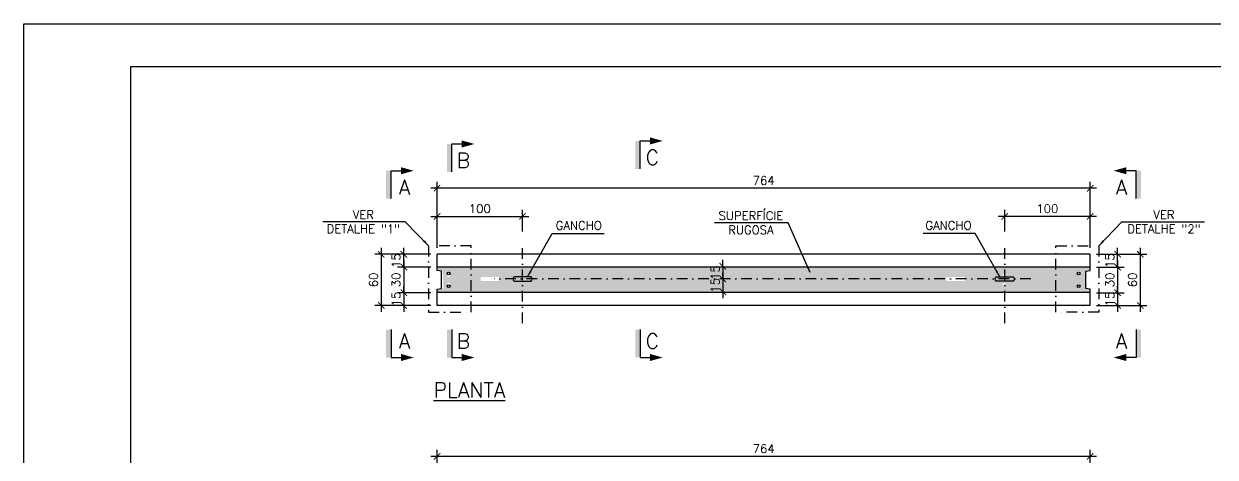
# Model space of a CAD drawing. Header units: centimetres. Extents: x 1658 to 6058, y 7825 to 9310.
# Drawn here: x 1658 to 3052, y 8802 to 9310 of the extents above; entities that cross this region are included whole.
import ezdxf

# ---------------------------------------------------------------- set-up
doc = ezdxf.new("R2010")
doc.units = ezdxf.units.CM
doc.header["$LTSCALE"] = 50
doc.header["$MEASUREMENT"] = 0
doc.header["$PDMODE"] = 67
doc.linetypes.add('DASHDOT', pattern=[1, 0.5, -0.25, 0, -0.25])
for name, color, linetype in [('COTAS-PRECON', 1, 'Continuous'), ('FORMATO-PRECON', 2, 'Continuous'), ('IND- CORTE-PRECON', 4, 'Continuous'), ('LINHA-01-PRECON', 1, 'Continuous'), ('LINHA-02-PRECON', 2, 'Continuous'), ('LINHA-03-PRECON', 3, 'Continuous'), ('LINHA-04-PRECON', 4, 'Continuous')]:
    doc.layers.add(name, color=color, linetype=linetype)
doc.styles.add('ROMANS', font='ROMANS.SHX', dxfattribs={"oblique": 15, "height": 3})
doc.styles.get("Standard").update_dxf_attribs({"font": 'romans.shx'})
doc.linetypes.add('ZIGZAG', pattern='A,0.0001,-0.2,[131,ltypeshp.shx,S=0.2,R=0,X=-0.2,Y=0],-0.4,[131,ltypeshp.shx,S=0.2,R=180,X=0.2,Y=0],-0.2', length=0.8001)
doc.dimstyles.new('ESC50-50', dxfattribs={"dimscale": 50, "dimtxt": 0.2, "dimasz": 0.15, "dimexe": 0.15, "dimexo": 0.15, "dimgap": 0.08, "dimtad": 1, "dimdec": 1, "dimzin": 12, "dimdsep": 46, "dimtxsty": 'Standard', "dimblk": 'ARCHTICK', "dimcen": 0.09, "dimdle": 0.15, "dimclrd": 256, "dimclre": 256, "dimclrt": 2, "dimazin": 3, "dimtfac": 1, "dimtdec": 1, "dimtix": 1, "dimtmove": 2, "dimatfit": 2, "dimfxl": 0.15, "dimtolj": 1, "dimtzin": 0, "dimarcsym": 0})

# ---------------------------------------------------------------- blocks, each defined once
blk = doc.blocks.new('A$C12EB5E76')
at = {"layer": 'FORMATO-PRECON'}
blk.add_lwpolyline([(-114.7, 1254.3), (-114.7, 4224.3), (4085.3, 4224.3), (4085.3, 1254.3)], close=True, dxfattribs=at)
at = {"layer": 'FORMATO-PRECON', "color": 6}
blk.add_lwpolyline([(135.3, 1354.3), (135.3, 4124.3), (3985.3, 4124.3), (3985.3, 1354.3)], close=True, dxfattribs=at)
blk = doc.blocks.new('IND-CORTE-')
at = {"layer": 'IND- CORTE-PRECON', "color": 1}
for p, q in [((-11.2, 63.5), (-33.6, 63.5)), ((-11.2, 0), (-11.2, 63.5))]:
    blk.add_line(p, q, dxfattribs=at)
for points in [[(-33.6, 71.5), (-62.5, 63.5), (-33.6, 55.4)], [(0, 0), (-11.2, 0), (0, 63.5), (-11.2, 63.5)]]:
    blk.add_solid(points, dxfattribs=at)
at = {"layer": 'IND- CORTE-PRECON', "linetype": 'Continuous', "style": 'ROMANS', "flags": 8}
blk.add_attdef('B', (-57.7, 9.1), '', height=35, dxfattribs=at)
blk = doc.blocks.new('_ArchTick')
at = {"color": 0, "linetype": 'ByBlock', "const_width": 0.15}
blk.add_lwpolyline([(-0.5, -0.5), (0.5, 0.5)], dxfattribs=at)
blk = doc.blocks.new('*D19')
at = {"layer": 'Defpoints', "color": 0, "transparency": 16777216}
for p in [(2805.8, 9084.4), (2805.8, 9059.3), (2905.8, 9040)]:
    blk.add_point(p, dxfattribs=at)
at = {"layer": 'LINHA-01-PRECON', "lineweight": -2, "transparency": 16777216}
for p, q in [((2805.8, 9066.8), (2805.8, 9091.9)), ((2905.8, 9047.5), (2905.8, 9091.9)), ((2913.3, 9084.4), (2798.3, 9084.4))]:
    blk.add_line(p, q, dxfattribs=at)
at = {"layer": 'LINHA-01-PRECON', "lineweight": -2, "transparency": 16777216, "xscale": 7.5, "yscale": 7.5, "zscale": 7.5, "rotation": 180}
blk.add_blockref('_ArchTick', (2805.8, 9084.4), dxfattribs=at)
at = {"layer": 'LINHA-01-PRECON', "lineweight": -2, "transparency": 16777216, "xscale": 7.5, "yscale": 7.5, "zscale": 7.5}
blk.add_blockref('_ArchTick', (2905.8, 9084.4), dxfattribs=at)
at = {"layer": 'LINHA-01-PRECON', "color": 2, "transparency": 16777216, "insert": (2855.8, 9093.4), "char_height": 10, "attachment_point": 5}
blk.add_mtext('\\A1;100', dxfattribs=at)
blk = doc.blocks.new('*D45')
at = {"layer": 'COTAS-PRECON', "lineweight": -2, "transparency": 16777216}
for p, q in [((2913.3, 9117.4), (2134.3, 9117.4)), ((2141.8, 9047.5), (2141.8, 9124.9)), ((2905.8, 9047.5), (2905.8, 9124.9))]:
    blk.add_line(p, q, dxfattribs=at)
at = {"layer": 'Defpoints', "color": 0, "transparency": 16777216}
for p in [(2141.8, 9117.4), (2141.8, 9040), (2905.8, 9040, 96721)]:
    blk.add_point(p, dxfattribs=at)
at = {"layer": 'COTAS-PRECON', "lineweight": -2, "transparency": 16777216, "xscale": 7.5, "yscale": 7.5, "zscale": 7.5, "rotation": 180}
blk.add_blockref('_ArchTick', (2141.8, 9117.4), dxfattribs=at)
at = {"layer": 'COTAS-PRECON', "lineweight": -2, "transparency": 16777216, "xscale": 7.5, "yscale": 7.5, "zscale": 7.5}
blk.add_blockref('_ArchTick', (2905.8, 9117.4), dxfattribs=at)
at = {"layer": 'COTAS-PRECON', "color": 2, "transparency": 16777216, "insert": (2523.8, 9126.4), "char_height": 10, "attachment_point": 5}
blk.add_mtext('\\A1;764', dxfattribs=at)
blk = doc.blocks.new('*D48')
at = {"layer": 'COTAS-PRECON', "lineweight": -2, "transparency": 16777216}
for p, q in [((2141.8, 8727.3), (2141.8, 8810.8)), ((2905.8, 8727.3), (2905.8, 8810.8)), ((2913.3, 8803.3), (2134.3, 8803.3))]:
    blk.add_line(p, q, dxfattribs=at)
at = {"layer": 'Defpoints', "color": 0, "transparency": 16777216}
for p in [(2141.8, 8803.3), (2141.8, 8719.8), (2905.8, 8719.8, 96721)]:
    blk.add_point(p, dxfattribs=at)
at = {"layer": 'COTAS-PRECON', "lineweight": -2, "transparency": 16777216, "xscale": 7.5, "yscale": 7.5, "zscale": 7.5, "rotation": 180}
blk.add_blockref('_ArchTick', (2141.8, 8803.3), dxfattribs=at)
at = {"layer": 'COTAS-PRECON', "lineweight": -2, "transparency": 16777216, "xscale": 7.5, "yscale": 7.5, "zscale": 7.5}
blk.add_blockref('_ArchTick', (2905.8, 8803.3), dxfattribs=at)
at = {"layer": 'COTAS-PRECON', "color": 2, "transparency": 16777216, "insert": (2523.8, 8812.3), "char_height": 10, "attachment_point": 5}
blk.add_mtext('\\A1;764', dxfattribs=at)
blk = doc.blocks.new('*D50')
at = {"layer": 'COTAS-PRECON', "lineweight": -2, "transparency": 16777216}
for p, q in [((2937.9, 9032.5), (2937.9, 8987.5)), ((2913.3, 9025), (2945.4, 9025)), ((2913.3, 8995), (2945.4, 8995))]:
    blk.add_line(p, q, dxfattribs=at)
at = {"layer": 'Defpoints', "color": 0, "transparency": 16777216}
for p in [(2905.8, 9025), (2905.8, 8995), (2937.9, 8995)]:
    blk.add_point(p, dxfattribs=at)
at = {"layer": 'COTAS-PRECON', "lineweight": -2, "transparency": 16777216, "xscale": 7.5, "yscale": 7.5, "zscale": 7.5}
for p, rotation in [((2937.9, 9025), 90), ((2937.9, 8995), 270)]:
    blk.add_blockref('_ArchTick', p, dxfattribs=dict(at, rotation=rotation))
at = {"layer": 'COTAS-PRECON', "color": 2, "transparency": 16777216, "insert": (2928.9, 9010), "char_height": 10, "attachment_point": 5, "rotation": 90}
blk.add_mtext('\\A1;30', dxfattribs=at)
blk = doc.blocks.new('*D51')
at = {"layer": 'COTAS-PRECON', "lineweight": -2, "transparency": 16777216}
for p, q in [((2913.3, 8995), (2945.4, 8995)), ((2937.9, 8995), (2937.9, 9002.5)), ((2937.9, 8995), (2937.9, 8980)), ((2913.3, 8980), (2945.4, 8980)), ((2937.9, 8980), (2937.9, 8972.5))]:
    blk.add_line(p, q, dxfattribs=at)
at = {"layer": 'Defpoints', "color": 0, "transparency": 16777216}
for p in [(2905.8, 8995), (2905.8, 8980), (2937.9, 8980)]:
    blk.add_point(p, dxfattribs=at)
at = {"layer": 'COTAS-PRECON', "lineweight": -2, "transparency": 16777216, "xscale": 7.5, "yscale": 7.5, "zscale": 7.5}
for p, rotation in [((2937.9, 8995), 270), ((2937.9, 8980), 90)]:
    blk.add_blockref('_ArchTick', p, dxfattribs=dict(at, rotation=rotation))
at = {"layer": 'COTAS-PRECON', "color": 2, "transparency": 16777216, "insert": (2928.9, 8987.5), "char_height": 10, "attachment_point": 5, "rotation": 90}
blk.add_mtext('\\A1;15', dxfattribs=at)
blk = doc.blocks.new('*D52')
at = {"layer": 'COTAS-PRECON', "lineweight": -2, "transparency": 16777216}
for p, q in [((2964.4, 9047.5), (2964.4, 8972.5)), ((2913.3, 9040), (2971.9, 9040)), ((2913.3, 8980), (2971.9, 8980))]:
    blk.add_line(p, q, dxfattribs=at)
at = {"layer": 'Defpoints', "color": 0, "transparency": 16777216}
for p in [(2905.8, 9040), (2905.8, 8980), (2964.4, 8980)]:
    blk.add_point(p, dxfattribs=at)
at = {"layer": 'COTAS-PRECON', "lineweight": -2, "transparency": 16777216, "xscale": 7.5, "yscale": 7.5, "zscale": 7.5}
for p, rotation in [((2964.4, 9040), 90), ((2964.4, 8980), 270)]:
    blk.add_blockref('_ArchTick', p, dxfattribs=dict(at, rotation=rotation))
at = {"layer": 'COTAS-PRECON', "color": 2, "transparency": 16777216, "insert": (2955.4, 9010), "char_height": 10, "attachment_point": 5, "rotation": 90}
blk.add_mtext('\\A1;60', dxfattribs=at)
blk = doc.blocks.new('*D53')
at = {"layer": 'COTAS-PRECON', "lineweight": -2, "transparency": 16777216}
for p, q in [((2937.9, 9040), (2937.9, 9047.5)), ((2913.3, 9040), (2945.4, 9040)), ((2937.9, 9025), (2937.9, 9040)), ((2913.3, 9025), (2945.4, 9025)), ((2937.9, 9025), (2937.9, 9017.5))]:
    blk.add_line(p, q, dxfattribs=at)
at = {"layer": 'Defpoints', "color": 0, "transparency": 16777216}
for p in [(2905.8, 9040), (2937.9, 9040), (2905.8, 9025)]:
    blk.add_point(p, dxfattribs=at)
at = {"layer": 'COTAS-PRECON', "lineweight": -2, "transparency": 16777216, "xscale": 7.5, "yscale": 7.5, "zscale": 7.5}
for p, rotation in [((2937.9, 9040), 270), ((2937.9, 9025), 90)]:
    blk.add_blockref('_ArchTick', p, dxfattribs=dict(at, rotation=rotation))
at = {"layer": 'COTAS-PRECON', "color": 2, "transparency": 16777216, "insert": (2928.9, 9032.5), "char_height": 10, "attachment_point": 5, "rotation": 90}
blk.add_mtext('\\A1;15', dxfattribs=at)
blk = doc.blocks.new('*D54')
at = {"layer": 'COTAS-PRECON', "lineweight": -2, "transparency": 16777216}
for p, q in [((2476.1, 9026), (2476.1, 9033.5)), ((2476.1, 9026), (2476.1, 9011)), ((2476.1, 9011), (2476.1, 9003.5))]:
    blk.add_line(p, q, dxfattribs=at)
at = {"layer": 'Defpoints', "color": 0, "transparency": 16777216}
for p in [(2476.1, 9026), (2476.1, 9011), (2476.1, 9011)]:
    blk.add_point(p, dxfattribs=at)
at = {"layer": 'COTAS-PRECON', "lineweight": -2, "transparency": 16777216, "xscale": 7.5, "yscale": 7.5, "zscale": 7.5}
for p, rotation in [((2476.1, 9026), 270), ((2476.1, 9011), 90)]:
    blk.add_blockref('_ArchTick', p, dxfattribs=dict(at, rotation=rotation))
at = {"layer": 'COTAS-PRECON', "color": 2, "transparency": 16777216, "insert": (2467.1, 9018.5), "char_height": 10, "attachment_point": 5, "rotation": 90}
blk.add_mtext('\\A1;15', dxfattribs=at)
blk = doc.blocks.new('*D55')
at = {"layer": 'COTAS-PRECON', "lineweight": -2, "transparency": 16777216}
for p, q in [((2476.1, 9011), (2476.1, 9018.5)), ((2476.1, 9011), (2476.1, 8996)), ((2476.1, 8996), (2476.1, 8988.5))]:
    blk.add_line(p, q, dxfattribs=at)
at = {"layer": 'Defpoints', "color": 0, "transparency": 16777216}
for p in [(2476.1, 9011), (2476.1, 8996), (2476.1, 8996)]:
    blk.add_point(p, dxfattribs=at)
at = {"layer": 'COTAS-PRECON', "lineweight": -2, "transparency": 16777216, "xscale": 7.5, "yscale": 7.5, "zscale": 7.5}
for p, rotation in [((2476.1, 9011), 270), ((2476.1, 8996), 90)]:
    blk.add_blockref('_ArchTick', p, dxfattribs=dict(at, rotation=rotation))
at = {"layer": 'COTAS-PRECON', "color": 2, "transparency": 16777216, "insert": (2467.1, 9003.5), "char_height": 10, "attachment_point": 5, "rotation": 90}
blk.add_mtext('\\A1;15', dxfattribs=at)
blk = doc.blocks.new('*D22')
at = {"layer": 'Defpoints', "color": 0, "transparency": 16777216}
for p in [(2241.8, 9084.4), (2241.8, 9059.3), (2141.8, 9040)]:
    blk.add_point(p, dxfattribs=at)
at = {"layer": 'LINHA-01-PRECON', "lineweight": -2, "transparency": 16777216}
for p, q in [((2141.8, 9047.5), (2141.8, 9091.9)), ((2241.8, 9066.8), (2241.8, 9091.9)), ((2134.3, 9084.4), (2249.3, 9084.4))]:
    blk.add_line(p, q, dxfattribs=at)
at = {"layer": 'LINHA-01-PRECON', "lineweight": -2, "transparency": 16777216, "xscale": 7.5, "yscale": 7.5, "zscale": 7.5, "rotation": 180}
blk.add_blockref('_ArchTick', (2141.8, 9084.4), dxfattribs=at)
at = {"layer": 'LINHA-01-PRECON', "lineweight": -2, "transparency": 16777216, "xscale": 7.5, "yscale": 7.5, "zscale": 7.5}
blk.add_blockref('_ArchTick', (2241.8, 9084.4), dxfattribs=at)
at = {"layer": 'LINHA-01-PRECON', "color": 2, "transparency": 16777216, "insert": (2191.8, 9093.4), "char_height": 10, "attachment_point": 5}
blk.add_mtext('\\A1;100', dxfattribs=at)
blk = doc.blocks.new('*D23')
at = {"layer": 'COTAS-PRECON', "lineweight": -2, "transparency": 16777216}
for p, q in [((2102.8, 9032.5), (2102.8, 8987.5)), ((2134.3, 9025), (2095.3, 9025)), ((2134.3, 8995), (2095.3, 8995))]:
    blk.add_line(p, q, dxfattribs=at)
at = {"layer": 'Defpoints', "color": 0, "transparency": 16777216}
for p in [(2141.8, 9025), (2102.8, 8995), (2141.8, 8995)]:
    blk.add_point(p, dxfattribs=at)
at = {"layer": 'COTAS-PRECON', "lineweight": -2, "transparency": 16777216, "xscale": 7.5, "yscale": 7.5, "zscale": 7.5}
for p, rotation in [((2102.8, 9025), 90), ((2102.8, 8995), 270)]:
    blk.add_blockref('_ArchTick', p, dxfattribs=dict(at, rotation=rotation))
at = {"layer": 'COTAS-PRECON', "color": 2, "transparency": 16777216, "insert": (2093.8, 9010), "char_height": 10, "attachment_point": 5, "rotation": 90}
blk.add_mtext('\\A1;30', dxfattribs=at)
blk = doc.blocks.new('*D24')
at = {"layer": 'COTAS-PRECON', "lineweight": -2, "transparency": 16777216}
for p, q in [((2134.3, 8995), (2095.3, 8995)), ((2102.8, 8995), (2102.8, 9002.5)), ((2102.8, 8995), (2102.8, 8980)), ((2134.3, 8980), (2095.3, 8980)), ((2102.8, 8980), (2102.8, 8972.5))]:
    blk.add_line(p, q, dxfattribs=at)
at = {"layer": 'Defpoints', "color": 0, "transparency": 16777216}
for p in [(2141.8, 8995), (2102.8, 8980), (2141.8, 8980)]:
    blk.add_point(p, dxfattribs=at)
at = {"layer": 'COTAS-PRECON', "lineweight": -2, "transparency": 16777216, "xscale": 7.5, "yscale": 7.5, "zscale": 7.5}
for p, rotation in [((2102.8, 8995), 270), ((2102.8, 8980), 90)]:
    blk.add_blockref('_ArchTick', p, dxfattribs=dict(at, rotation=rotation))
at = {"layer": 'COTAS-PRECON', "color": 2, "transparency": 16777216, "insert": (2093.8, 8987.5), "char_height": 10, "attachment_point": 5, "rotation": 90}
blk.add_mtext('\\A1;15', dxfattribs=at)
blk = doc.blocks.new('*D25')
at = {"layer": 'COTAS-PRECON', "lineweight": -2, "transparency": 16777216}
for p, q in [((2076.4, 9047.5), (2076.4, 8972.5)), ((2134.3, 9040), (2068.9, 9040)), ((2134.3, 8980), (2068.9, 8980))]:
    blk.add_line(p, q, dxfattribs=at)
at = {"layer": 'Defpoints', "color": 0, "transparency": 16777216}
for p in [(2141.8, 9040), (2076.4, 8980), (2141.8, 8980)]:
    blk.add_point(p, dxfattribs=at)
at = {"layer": 'COTAS-PRECON', "lineweight": -2, "transparency": 16777216, "xscale": 7.5, "yscale": 7.5, "zscale": 7.5}
for p, rotation in [((2076.4, 9040), 90), ((2076.4, 8980), 270)]:
    blk.add_blockref('_ArchTick', p, dxfattribs=dict(at, rotation=rotation))
at = {"layer": 'COTAS-PRECON', "color": 2, "transparency": 16777216, "insert": (2067.4, 9010), "char_height": 10, "attachment_point": 5, "rotation": 90}
blk.add_mtext('\\A1;60', dxfattribs=at)
blk = doc.blocks.new('*D26')
at = {"layer": 'COTAS-PRECON', "lineweight": -2, "transparency": 16777216}
for p, q in [((2102.8, 9040), (2102.8, 9047.5)), ((2134.3, 9040), (2095.3, 9040)), ((2102.8, 9025), (2102.8, 9040)), ((2134.3, 9025), (2095.3, 9025)), ((2102.8, 9025), (2102.8, 9017.5))]:
    blk.add_line(p, q, dxfattribs=at)
at = {"layer": 'Defpoints', "color": 0, "transparency": 16777216}
for p in [(2102.8, 9040), (2141.8, 9040), (2141.8, 9025)]:
    blk.add_point(p, dxfattribs=at)
at = {"layer": 'COTAS-PRECON', "lineweight": -2, "transparency": 16777216, "xscale": 7.5, "yscale": 7.5, "zscale": 7.5}
for p, rotation in [((2102.8, 9040), 270), ((2102.8, 9025), 90)]:
    blk.add_blockref('_ArchTick', p, dxfattribs=dict(at, rotation=rotation))
at = {"layer": 'COTAS-PRECON', "color": 2, "transparency": 16777216, "insert": (2093.8, 9032.5), "char_height": 10, "attachment_point": 5, "rotation": 90}
blk.add_mtext('\\A1;15', dxfattribs=at)

msp = doc.modelspace()

# ---------------------------------------------------------------- hatches: boundary and pattern name
at = {"layer": 'LINHA-01-PRECON', "linetype": 'DASHDOT', "ltscale": 0.5}
h = msp.add_hatch(dxfattribs=at)
h.set_pattern_fill('AR-CONC', color=256, scale=4)
h.set_pattern_definition([(50, (3380.173, 7720.168), (28.6904, -2.5101), [3, -33]), (355, (3380.173, 7720.168), (-5.55005, 30.0877), [2.4, -26.4]), (100.4514, (3382.564, 7719.96), (23.14035, 27.5776), [2.5496, -28.0457]), (46.1842, (3380.173, 7728.17), (42.68965, -6.6208), [4.5, -49.5]), (96.6356, (3383.73, 7727.617), (37.3865, 38.9647), [3.8244, -42.0686]), (351.1842, (3380.173, 7728.17), (37.3865, 38.9647), [3.6, -39.6]), (21, (3384.173, 7726.168), (23.87628, -16.10476), [3, -33]), (326, (3384.173, 7726.168), (9.7326, 29.006), [2.4, -26.4]), (71.4514, (3386.163, 7724.826), (33.6089, 12.90125), [2.5496, -28.0457]), (37.5, (3380.173, 7720.168), (0.486394, 13.315754), [0, -26.08, 0, -26.8, 0, -26.5]), (7.5, (3380.173, 7720.168), (10.52278, 15.77647), [0, -15.28, 0, -25.48, 0, -10.1]), (327.5, (3371.253, 7720.168), (21.3529, -0.902195), [0, -10, 0, -31.2, 0, -41.4]), (317.5, (3367.253, 7720.168), (23.32745, 4.0042), [0, -13, 0, -20.72, 0, -29.4])])
h.paths.add_polyline_path([(2778.31, 9025.042), (2905.81, 9025.042), (2905.81, 9021.042), (2900.81, 9020.042), (2900.81, 9000.042), (2905.81, 8999.042), (2905.81, 8995.042), (2778.31, 8995.042)])
edge = h.paths.add_edge_path(flags=16)
edge.add_arc((2804.81, 9015.042), 1.6, 0, 360)
edge = h.paths.add_edge_path(flags=16)
edge.add_arc((2804.81, 9005.042), 1.6, 0, 360)
edge = h.paths.add_edge_path()
edge.add_line((2203.81, 9025.042), (2748.31, 9025.042))
edge.add_line((2748.31, 9025.042), (2748.31, 9013.542))
edge.add_line((2748.31, 9013.542), (2738.31, 9013.542))
edge.add_arc((2740.241, 9011.042), 3.159, 127.679269, 180)
edge.add_line((2737.082, 9011.042), (2215.038, 9011.042))
edge.add_arc((2211.879, 9011.042), 3.159, 0, 52.320731)
edge.add_line((2213.81, 9013.542), (2203.81, 9013.542))
edge.add_line((2203.81, 9013.542), (2203.81, 9025.042))
edge = h.paths.add_edge_path()
edge.add_line((2203.81, 9008.542), (2213.81, 9008.542))
edge.add_arc((2211.879, 9011.042), 3.159, 307.679269, 360)
edge.add_line((2215.038, 9011.042), (2737.082, 9011.042))
edge.add_arc((2740.241, 9011.042), 3.159, 180, 232.320731)
edge.add_line((2738.31, 9008.542), (2748.31, 9008.542))
edge.add_line((2748.31, 9008.542), (2748.31, 8995.042))
edge.add_line((2748.31, 8995.042), (2203.81, 8995.042))
edge.add_line((2203.81, 8995.042), (2203.81, 9008.542))
edge = h.paths.add_edge_path()
edge.add_line((2748.31, 9008.542), (2758.31, 9008.542))
edge.add_arc((2756.379, 9011.042), 3.159, 307.679269, 412.320731)
edge.add_line((2758.31, 9013.542), (2748.31, 9013.542))
edge.add_line((2748.31, 9013.542), (2748.31, 9025.042))
edge.add_line((2748.31, 9025.042), (2778.31, 9025.042))
edge.add_line((2778.31, 9025.042), (2778.31, 8995.042))
edge.add_line((2778.31, 8995.042), (2748.31, 8995.042))
edge.add_line((2748.31, 8995.042), (2748.31, 9008.542))
edge = h.paths.add_edge_path()
edge.add_line((2148.284, 9020.042), (2141.81, 9021.042))
edge.add_line((2141.81, 9021.042), (2141.81, 9025.042))
edge.add_line((2141.81, 9025.042), (2203.81, 9025.042))
edge.add_line((2203.81, 9025.042), (2203.81, 9013.542))
edge.add_line((2203.81, 9013.542), (2193.81, 9013.542))
edge.add_arc((2195.741, 9011.042), 3.159, 127.679269, 232.320731)
edge.add_line((2193.81, 9008.542), (2203.81, 9008.542))
edge.add_line((2203.81, 9008.542), (2203.81, 8995.042))
edge.add_line((2203.81, 8995.042), (2141.81, 8995.042))
edge.add_line((2141.81, 8995.042), (2141.81, 8999.042))
edge.add_line((2141.81, 8999.042), (2149.39, 9000.042))
edge.add_line((2149.39, 9000.042), (2148.284, 9020.042))
edge = h.paths.add_edge_path(flags=16)
edge.add_arc((2155.31, 9015.042), 1.6, 0, 360)
edge = h.paths.add_edge_path(flags=16)
edge.add_arc((2155.31, 9005.042), 1.6, 0, 360)

# ---------------------------------------------------------------- linework, layer by layer
for p, q in [((2241.81, 8959.417), (2241.81, 9059.32)), ((2805.81, 8959.417, 96721), (2805.81, 9059.32, 96721)), ((2836.308, 9011.042), (2208.747, 9011.042))]:
    msp.add_line(p, q, dxfattribs=at)
at = {"layer": 'LINHA-01-PRECON', "color": 2, "linetype": 'DASHDOT', "ltscale": 0.5}
for points in [[(2131.81, 8972.042), (2181.81, 8972.042), (2181.81, 9050.042), (2131.81, 9050.042)], [(2915.81, 8972.042), (2865.81, 8972.042), (2865.81, 9050.042), (2915.81, 9050.042)]]:
    msp.add_lwpolyline(points, close=True, dxfattribs=at)
at = {"layer": 'LINHA-02-PRECON'}
for p, q in [((2141.81, 9025.042), (2141.81, 9040.042)), ((2905.81, 9040.042, 96721), (2141.81, 9040.042)), ((2905.81, 9025.042, 96721), (2905.81, 9040.042, 96721)), ((2141.81, 8980.042), (2141.81, 8995.042)), ((2905.81, 8980.042, 96721), (2905.81, 8995.042, 96721)), ((2905.81, 8980.042, 96721), (2141.81, 8980.042))]:
    msp.add_line(p, q, dxfattribs=at)
at = {"layer": 'LINHA-03-PRECON'}
for p, q in [((2141.81, 9021.042), (2141.81, 9025.042)), ((2905.81, 9025.042, 96721), (2141.81, 9025.042)), ((2905.81, 9021.042), (2905.81, 9025.042)), ((2141.81, 8995.042), (2141.81, 8999.042)), ((2905.81, 8995.042, 96721), (2141.81, 8995.042)), ((2905.81, 8995.042), (2905.81, 8999.042))]:
    msp.add_line(p, q, dxfattribs=at)
at = {"layer": 'LINHA-03-PRECON', "linetype": 'ZIGZAG', "ltscale": 0.1}
for p, q in [((2146.81, 9020.042), (2141.81, 9021.042)), ((2146.81, 9000.042), (2146.81, 9020.042)), ((2900.81, 9020.042), (2905.81, 9021.042)), ((2900.81, 9000.042), (2900.81, 9020.042)), ((2141.81, 8999.042), (2146.81, 9000.042)), ((2905.81, 8999.042), (2900.81, 9000.042))]:
    msp.add_line(p, q, dxfattribs=at)
at = {"layer": 'LINHA-03-PRECON'}
for centre in [(2155.31, 9017.542), (2892.31, 9017.542, 96721), (2155.31, 9002.542), (2892.31, 9002.542, 96721)]:
    msp.add_circle(centre, 1.6, dxfattribs=at)
at = {"layer": 'LINHA-04-PRECON', "ltscale": 0.5}
for points in [[(2231.81, 9013.542, 0.49120205), (2231.81, 9008.542), (2251.81, 9008.542, 0.49120205), (2251.81, 9013.542)], [(2815.81, 9013.542, -0.49120205), (2815.81, 9008.542), (2795.81, 9008.542, -0.49120205), (2795.81, 9013.542)]]:
    msp.add_lwpolyline(points, format="xyb", close=True, dxfattribs=at)

# ---------------------------------------------------------------- block references
at = {"layer": 'COTAS-PRECON', "xscale": 0.5000000000000071, "yscale": 0.5000000000000071, "zscale": 0.5000000000000071}
msp.add_blockref('A$C12EB5E76', (1715.702, 7197.786), dxfattribs=at)
at = {"layer": 'IND- CORTE-PRECON', "linetype": 'ByBlock'}
ref = msp.add_blockref('IND-CORTE-', (2153.243, 9136.48), dxfattribs=dict(at, xscale=-0.514839491217444, yscale=0.514839491217444, zscale=0.514839491217444))
ref.add_attrib('B', 'B', (2164.625, 9141.142), dxfattribs={"color": 5, "linetype": 'Continuous', "height": 17.5, "style": 'ROMANS', "flags": 8})
ref = msp.add_blockref('IND-CORTE-', (2373.558, 9140.05), dxfattribs=dict(at, xscale=-0.514839491217444, yscale=0.514839491217444, zscale=0.514839491217444))
ref.add_attrib('B', 'C', (2385.773, 9144.712), dxfattribs={"color": 5, "linetype": 'Continuous', "height": 17.5, "style": 'ROMANS', "flags": 8})
ref = msp.add_blockref('IND-CORTE-', (2082.217, 9105.138), dxfattribs=dict(at, xscale=-0.514839491217444, yscale=0.514839491217444, zscale=0.514839491217444))
ref.add_attrib('B', 'A', (2096.932, 9109.8), dxfattribs={"color": 5, "linetype": 'Continuous', "height": 17.5, "style": 'ROMANS', "flags": 8})
ref = msp.add_blockref('IND-CORTE-', (2965.404, 9105.138), dxfattribs=dict(at, xscale=0.514839491217444, yscale=0.514839491217444, zscale=0.514839491217444))
ref.add_attrib('B', 'A', (2935.689, 9109.8), dxfattribs={"color": 5, "linetype": 'Continuous', "height": 17.5, "style": 'ROMANS', "flags": 8})
ref = msp.add_blockref('IND-CORTE-', (2082.217, 8951.726), dxfattribs=dict(at, xscale=0.514839491217444, yscale=0.514839491217444, zscale=0.514839491217444, rotation=180))
ref.add_attrib('B', 'A', (2096.932, 8929.564), dxfattribs={"color": 5, "linetype": 'Continuous', "height": 17.5, "style": 'ROMANS', "flags": 8})
ref = msp.add_blockref('IND-CORTE-', (2153.243, 8951.726), dxfattribs=dict(at, xscale=0.514839491217444, yscale=0.514839491217444, zscale=0.514839491217444, rotation=180))
ref.add_attrib('B', 'B', (2164.625, 8929.564), dxfattribs={"color": 5, "linetype": 'Continuous', "height": 17.5, "style": 'ROMANS', "flags": 8})
ref = msp.add_blockref('IND-CORTE-', (2373.558, 8951.771, 96721), dxfattribs=dict(at, xscale=0.514839491217444, yscale=0.514839491217444, zscale=0.514839491217444, rotation=180))
ref.add_attrib('B', 'C', (2385.773, 8929.609, 96721), dxfattribs={"color": 5, "linetype": 'Continuous', "height": 17.5, "style": 'ROMANS', "flags": 8})
ref = msp.add_blockref('IND-CORTE-', (2965.404, 8951.726), dxfattribs=dict(at, xscale=-0.514839491217444, yscale=0.514839491217444, zscale=0.514839491217444, rotation=180))
ref.add_attrib('B', 'A', (2935.689, 8929.564), dxfattribs={"color": 5, "linetype": 'Continuous', "height": 17.5, "style": 'ROMANS', "flags": 8})

# ---------------------------------------------------------------- texts
at = {"layer": 'LINHA-01-PRECON', "color": 2, "attachment_point": 5}
for s, insert, char_height in [('\\A1;VER\\PDETALHE "1"', (2055.546, 9078.095), 10), ('\\A1;SUPERFÍCIE\\PRUGOSA', (2508.951, 9076.873), 10), ('\\A1;VER\\PDETALHE "2"', (2992.075, 9078.095, 96721), 10), ('\\A1;GANCHO', (2307.558, 9073.731), 10), ('\\A1;GANCHO', (2740.062, 9073.731, 96721), 10), ('\\A1;{\\L\\C4;PLANTA}', (2179.532, 8880.95, 96721), 17.5)]:
    msp.add_mtext(s, dxfattribs=dict(at, insert=insert, char_height=char_height))

# ---------------------------------------------------------------- dimensions: what is measured, and where the dimension line sits
at = {"layer": 'COTAS-PRECON'}
for base, p1, p2, angle, picture, middle in [((2141.81, 9117.353), (2905.81, 9040.042, 96721), (2141.81, 9040.042), 180, '*D45', (2523.81, 9126.353)), ((2076.374, 8980.042), (2141.81, 9040.042), (2141.81, 8980.042), 90, '*D25', (2067.374, 9010.042)), ((2102.849, 9040.042), (2141.81, 9025.042), (2141.81, 9040.042), 270, '*D26', (2093.849, 9032.542)), ((2964.371, 8980.042, 96721), (2905.81, 9040.042, 96721), (2905.81, 8980.042, 96721), 90, '*D52', (2955.371, 9010.042, 96721)), ((2937.896, 9040.042, 96721), (2905.81, 9025.042, 96721), (2905.81, 9040.042, 96721), 270, '*D53', (2928.896, 9032.542, 96721)), ((2102.849, 8995.042), (2141.81, 9025.042), (2141.81, 8995.042), 90, '*D23', (2093.849, 9010.042)), ((2476.06, 9011.042), (2476.06, 9026.042), (2476.06, 9011.042), 90, '*D54', (2467.06, 9018.542)), ((2937.896, 8995.042, 96721), (2905.81, 9025.042, 96721), (2905.81, 8995.042, 96721), 90, '*D50', (2928.896, 9010.042, 96721)), ((2476.06, 8996.042), (2476.06, 9011.042), (2476.06, 8996.042), 90, '*D55', (2467.06, 9003.542)), ((2102.849, 8980.042), (2141.81, 8995.042), (2141.81, 8980.042), 90, '*D24', (2093.849, 8987.542)), ((2937.896, 8980.042, 96721), (2905.81, 8995.042, 96721), (2905.81, 8980.042, 96721), 90, '*D51', (2928.896, 8987.542, 96721)), ((2141.81, 8803.303), (2905.81, 8719.754, 96721), (2141.81, 8719.754), 180, '*D48', (2523.81, 8812.303))]:
    dim = msp.add_linear_dim(base=base, p1=p1, p2=p2, angle=angle, dimstyle='ESC50-50', dxfattribs=at)
    dim.commit()
    dim.dimension.update_dxf_attribs({"geometry": picture, "text_midpoint": middle})
at = {"layer": 'LINHA-01-PRECON'}
for base, p1, p2, angle, picture, middle in [((2241.81, 9084.353), (2141.81, 9040.042), (2241.81, 9059.32), 0, '*D22', (2191.81, 9093.353)), ((2805.81, 9084.353, 96721), (2905.81, 9040.042, 96721), (2805.81, 9059.32, 96721), 180, '*D19', (2855.81, 9093.353, 96721))]:
    dim = msp.add_linear_dim(base=base, p1=p1, p2=p2, angle=angle, dimstyle='ESC50-50', dxfattribs=at)
    dim.commit()
    dim.dimension.update_dxf_attribs({"geometry": picture, "text_midpoint": middle})

# ---------------------------------------------------------------- leaders
for points in [[(2131.81, 9050.042), (2104.606, 9078.095), (2008.059, 9078.095)], [(2578.241, 9018.513), (2552.493, 9076.873), (2466.134, 9076.873)], [(2915.81, 9050.042), (2943.014, 9078.095), (3039.561, 9078.095)], [(2247.624, 9013.542), (2276.24, 9064.125), (2337.302, 9064.125)], [(2799.997, 9013.542), (2771.381, 9064.125), (2710.318, 9064.125)]]:
    msp.add_leader(points, dimstyle='ESC50-50', dxfattribs=at)

doc.saveas('drawing.dxf')
